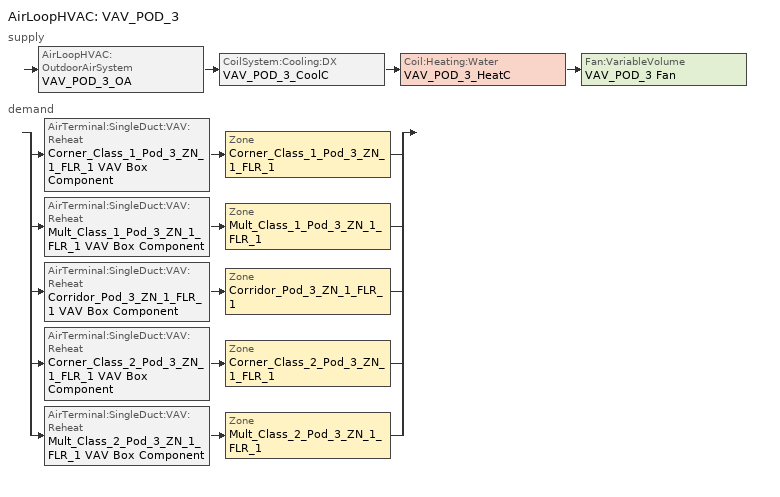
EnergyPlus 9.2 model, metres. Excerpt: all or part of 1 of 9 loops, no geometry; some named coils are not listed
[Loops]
AirLoopHVAC 'VAV_POD_3'
 supply: AirLoopHVAC:OutdoorAirSystem 'VAV_POD_3_OA' > CoilSystem:Cooling:DX 'VAV_POD_3_CoolC' > Coil:Heating:Water 'VAV_POD_3_HeatC' > Fan:VariableVolume 'VAV_POD_3 Fan'
 demand: split
  | AirTerminal:SingleDuct:VAV:Reheat 'Corner_Class_1_Pod_3_ZN_1_FLR_1 VAV Box Component' > Zone 'Corner_Class_1_Pod_3_ZN_1_FLR_1'
  | AirTerminal:SingleDuct:VAV:Reheat 'Mult_Class_1_Pod_3_ZN_1_FLR_1 VAV Box Component' > Zone 'Mult_Class_1_Pod_3_ZN_1_FLR_1'
  | AirTerminal:SingleDuct:VAV:Reheat 'Corridor_Pod_3_ZN_1_FLR_1 VAV Box Component' > Zone 'Corridor_Pod_3_ZN_1_FLR_1'
  | AirTerminal:SingleDuct:VAV:Reheat 'Corner_Class_2_Pod_3_ZN_1_FLR_1 VAV Box Component' > Zone 'Corner_Class_2_Pod_3_ZN_1_FLR_1'
  | AirTerminal:SingleDuct:VAV:Reheat 'Mult_Class_2_Pod_3_ZN_1_FLR_1 VAV Box Component' > Zone 'Mult_Class_2_Pod_3_ZN_1_FLR_1'
[DesignSpecification:OutdoorAir]
Name | Outdoor Air Method | Outdoor Air Flow per Zone Floor Area {m3/s-m2} | Outdoor Air Flow per Person {m3/s-person}
SZ DSOA Corner_Class_1_Pod_3_ZN_1_FLR_1; SZ DSOA Mult_Class_1_Pod_3_ZN_1_FLR_1; SZ DSOA Corner_Class_2_Pod_3_ZN_1_FLR_1; SZ DSOA Mult_Class_2_Pod_3_ZN_1_FLR_1 | Flow/Area | 0.00187948
SZ DSOA Corridor_Pod_3_ZN_1_FLR_1 | Flow/Area | 0.000304781
Classroom_OA_Design_Spec | Sum | 0.00060972 | 0.00472
Corridor_OA_Design_Spec | Sum | 0.000304781 | 1e-08
[DesignSpecification:ZoneAirDistribution]
Pod_Zones_Air_Distribution: Zone Air Distribution Effectiveness in Cooling Mode=1; Zone Air Distribution Effectiveness in Heating Mode=1
[Sizing:Zone] Zone Cooling Design Supply Air Temperature Input Method=SupplyAirTemperature; Zone Cooling Design Supply Air Temperature {C}=12.8; Zone Heating Design Supply Air Temperature Input Method=SupplyAirTemperature; Zone Heating Design Supply Air Temperature {C}=40; Zone Cooling Design Supply Air Humidity Ratio {kgWater/kgDryAir}=0.007; Zone Heating Design Supply Air Humidity Ratio {kgWater/kgDryAir}=0.008; Zone Heating Sizing Factor=0; Zone Cooling Sizing Factor=0; Cooling Design Air Flow Method=DesignDay; Cooling Design Air Flow Rate {m3/s}=0; Cooling Minimum Air Flow {m3/s}=0; Cooling Minimum Air Flow Fraction=0; Heating Design Air Flow Method=DesignDay; Heating Design Air Flow Rate {m3/s}=0
Name | Design Specification Outdoor Air Object
Corner_Class_1_Pod_3_ZN_1_FLR_1 | SZ DSOA Corner_Class_1_Pod_3_ZN_1_FLR_1
Mult_Class_1_Pod_3_ZN_1_FLR_1 | SZ DSOA Mult_Class_1_Pod_3_ZN_1_FLR_1
Corridor_Pod_3_ZN_1_FLR_1 | SZ DSOA Corridor_Pod_3_ZN_1_FLR_1
Corner_Class_2_Pod_3_ZN_1_FLR_1 | SZ DSOA Corner_Class_2_Pod_3_ZN_1_FLR_1
Mult_Class_2_Pod_3_ZN_1_FLR_1 | SZ DSOA Mult_Class_2_Pod_3_ZN_1_FLR_1
[Sizing:System]
VAV_POD_3: Type of Load to Size On=Sensible; Design Outdoor Air Flow Rate {m3/s}=3.16905; Central Heating Maximum System Air Flow Ratio=0.3; Preheat Design Temperature {C}=7; Preheat Design Humidity Ratio {kgWater/kgDryAir}=0.008; Precool Design Temperature {C}=12.8; Precool Design Humidity Ratio {kgWater/kgDryAir}=0.008; Central Cooling Design Supply Air Temperature {C}=12.8; Central Heating Design Supply Air Temperature {C}=12.8; Type of Zone Sum to Use=Coincident; 100% Outdoor Air in Cooling=No; 100% Outdoor Air in Heating=No; Central Cooling Design Supply Air Humidity Ratio {kgWater/kgDryAir}=0.007; Central Heating Design Supply Air Humidity Ratio {kgWater/kgDryAir}=0.008; Cooling Supply Air Flow Rate Method=DesignDay; Cooling Supply Air Flow Rate {m3/s}=0; Heating Supply Air Flow Rate Method=DesignDay; Heating Supply Air Flow Rate {m3/s}=0; System Outdoor Air Method=ZoneSum; Zone Maximum Outdoor Air Fraction=1; Cooling Design Capacity Method=CoolingDesignCapacity; Cooling Design Capacity {W}=autosize; Heating Design Capacity Method=HeatingDesignCapacity; Heating Design Capacity {W}=autosize; Central Cooling Capacity Control Method=OnOff
[ZoneControl:Thermostat] Control Type Schedule=Dual Zone Control Type Sched
Name | Zone or ZoneList | Control 1
Corner_Class_1_Pod_3_ZN_1_FLR_1 Thermostat | Corner_Class_1_Pod_3_ZN_1_FLR_1 | Corner_Class_1_Pod_3_ZN_1_FLR_1 DualSPSched
Mult_Class_1_Pod_3_ZN_1_FLR_1 Thermostat | Mult_Class_1_Pod_3_ZN_1_FLR_1 | Mult_Class_1_Pod_3_ZN_1_FLR_1 DualSPSched
Corridor_Pod_3_ZN_1_FLR_1 Thermostat | Corridor_Pod_3_ZN_1_FLR_1 | Corridor_Pod_3_ZN_1_FLR_1 DualSPSched
Corner_Class_2_Pod_3_ZN_1_FLR_1 Thermostat | Corner_Class_2_Pod_3_ZN_1_FLR_1 | Corner_Class_2_Pod_3_ZN_1_FLR_1 DualSPSched
Mult_Class_2_Pod_3_ZN_1_FLR_1 Thermostat | Mult_Class_2_Pod_3_ZN_1_FLR_1 | Mult_Class_2_Pod_3_ZN_1_FLR_1 DualSPSched
[ThermostatSetpoint:DualSetpoint] Heating Setpoint Temperature Schedule=HTGSETP_SCH_YES_OPTIMUM; Cooling Setpoint Temperature Schedule=CLGSETP_SCH_YES_OPTIMUM
Corner_Class_1_Pod_3_ZN_1_FLR_1 DualSPSched; Mult_Class_1_Pod_3_ZN_1_FLR_1 DualSPSched; Corridor_Pod_3_ZN_1_FLR_1 DualSPSched; Corner_Class_2_Pod_3_ZN_1_FLR_1 DualSPSched; Mult_Class_2_Pod_3_ZN_1_FLR_1 DualSPSched
[AirTerminal:SingleDuct:VAV:Reheat] Availability Schedule=ALWAYS_ON; Maximum Air Flow Rate {m3/s}=AUTOSIZE; Zone Minimum Air Flow Input Method=Constant; Maximum Hot Water or Steam Flow Rate {m3/s}=AUTOSIZE; Minimum Hot Water or Steam Flow Rate {m3/s}=0; Convergence Tolerance=0.001; Damper Heating Action=ReverseWithLimits; Maximum Flow Fraction During Reheat=0.5; Maximum Reheat Air Temperature {C}=40
Name | Constant Minimum Air Flow Fraction | Reheat Coil
Corner_Class_1_Pod_3_ZN_1_FLR_1 VAV Box Component | 0.5 | Corner_Class_1_Pod_3_ZN_1_FLR_1 VAV Box Reheat Coil
Mult_Class_1_Pod_3_ZN_1_FLR_1 VAV Box Component | 0.627119 | Mult_Class_1_Pod_3_ZN_1_FLR_1 VAV Box Reheat Coil
Corridor_Pod_3_ZN_1_FLR_1 VAV Box Component | 0.2 | Corridor_Pod_3_ZN_1_FLR_1 VAV Box Reheat Coil
Corner_Class_2_Pod_3_ZN_1_FLR_1 VAV Box Component | 0.5 | Corner_Class_2_Pod_3_ZN_1_FLR_1 VAV Box Reheat Coil
Mult_Class_2_Pod_3_ZN_1_FLR_1 VAV Box Component | 0.858826 | Mult_Class_2_Pod_3_ZN_1_FLR_1 VAV Box Reheat Coil
[Zone equipment]
Corner_Class_1_Pod_3_ZN_1_FLR_1: Corner_Class_1_Pod_3_ZN_1_FLR_1 VAV Box Component
Mult_Class_1_Pod_3_ZN_1_FLR_1: Mult_Class_1_Pod_3_ZN_1_FLR_1 VAV Box Component
Corridor_Pod_3_ZN_1_FLR_1: Corridor_Pod_3_ZN_1_FLR_1 VAV Box Component
Corner_Class_2_Pod_3_ZN_1_FLR_1: Corner_Class_2_Pod_3_ZN_1_FLR_1 VAV Box Component
Mult_Class_2_Pod_3_ZN_1_FLR_1: Mult_Class_2_Pod_3_ZN_1_FLR_1 VAV Box Component
[Fan:VariableVolume]
VAV_POD_3 Fan: Availability Schedule=HVACOperationSchd; Fan Total Efficiency=0.59605; Pressure Rise {Pa}=1389.42; Maximum Flow Rate {m3/s}=AUTOSIZE; Fan Power Minimum Flow Rate Input Method=Fraction; Fan Power Minimum Flow Fraction=0.25; Motor Efficiency=0.917; Motor In Airstream Fraction=1; Fan Power Coefficient 1=0.0408; Fan Power Coefficient 2=0.088; Fan Power Coefficient 3=-0.0729; Fan Power Coefficient 4=0.9437; Fan Power Coefficient 5=0
[Coil:Cooling:DX:TwoSpeed]
VAV_POD_3_CoolC DXCoil: Availability Schedule=ALWAYS_ON; High Speed Gross Rated Total Cooling Capacity {W}=AUTOSIZE; High Speed Rated Sensible Heat Ratio=AUTOSIZE; High Speed Gross Rated Cooling COP {W/W}=3.73224; High Speed Rated Air Flow Rate {m3/s}=AUTOSIZE; Total Cooling Capacity Function of Temperature Curve=VAV_POD_3_CoolCLennoxStandard10Ton_TGA120S2B_CapFT; Total Cooling Capacity Function of Flow Fraction Curve=VAV_POD_3_CoolCLennoxStandard10Ton_TGA120S2B_CapFF; Energy Input Ratio Function of Temperature Curve=VAV_POD_3_CoolCLennoxStandard10Ton_TGA120S2B_EIRFT; Energy Input Ratio Function of Flow Fraction Curve=VAV_POD_3_CoolCLennoxStandard10Ton_TGA120S2B_EIRFFF; Part Load Fraction Correlation Curve=VAV_POD_3_CoolCLennoxStandard10Ton_TGA120S2B_PLR; Low Speed Gross Rated Total Cooling Capacity {W}=AUTOSIZE; Low Speed Gross Rated Sensible Heat Ratio=0.69; Low Speed Gross Rated Cooling COP {W/W}=3.73224; Low Speed Rated Air Flow Rate {m3/s}=AUTOSIZE; Low Speed Total Cooling Capacity Function of Temperature Curve=VAV_POD_3_CoolCLennoxStandard10Ton_TGA120S2B_CapFT; Low Speed Energy Input Ratio Function of Temperature Curve=VAV_POD_3_CoolCLennoxStandard10Ton_TGA120S2B_EIRFT
[Coil:Heating:Water]
VAV_POD_3_HeatC: Availability Schedule=ALWAYS_ON; U-Factor Times Area Value {W/K}=AUTOSIZE; Maximum Water Flow Rate {m3/s}=AUTOSIZE; Performance Input Method=UFactorTimesAreaAndDesignWaterFlowRate; Rated Capacity {W}=AUTOSIZE; Rated Inlet Water Temperature {C}=82.2; Rated Inlet Air Temperature {C}=12.8; Rated Outlet Water Temperature {C}=71.1; Rated Outlet Air Temperature {C}=40
[CoilSystem:Cooling:DX]
VAV_POD_3_CoolC: Availability Schedule=ALWAYS_ON; Cooling Coil=VAV_POD_3_CoolC DXCoil
[Controller:WaterCoil]
VAV_POD_3_HeatC_Controller: Control Variable=Temperature; Action=Normal; Actuator Variable=Flow; Controller Convergence Tolerance {deltaC}=0.0001; Maximum Actuated Flow {m3/s}=AUTOSIZE; Minimum Actuated Flow {m3/s}=0
[Controller:OutdoorAir]
VAV_POD_3_OA_Controller: Minimum Outdoor Air Flow Rate {m3/s}=0; Maximum Outdoor Air Flow Rate {m3/s}=AUTOSIZE; Economizer Control Type=DifferentialDryBulb; Economizer Control Action Type=ModulateFlow; Lockout Type=NoLockout; Minimum Limit Type=FixedMinimum; Minimum Outdoor Air Schedule=MinOA_MotorizedDamper_Sched; Mechanical Ventilation Controller=VAV_POD_3_DCV
[Controller:MechanicalVentilation]
VAV_POD_3_DCV: Availability Schedule=MinOA_MotorizedDamper_Sched; Demand Controlled Ventilation=Yes; System Outdoor Air Method=VentilationRateProcedure; Zone 1=Corner_Class_1_Pod_3_ZN_1_FLR_1; Design Specification Outdoor Air Object Name 1=Classroom_OA_Design_Spec; Design Specification Zone Air Distribution Object Name 1=Pod_Zones_Air_Distribution; Zone 2=Mult_Class_1_Pod_3_ZN_1_FLR_1; Design Specification Outdoor Air Object Name 2=Classroom_OA_Design_Spec; Design Specification Zone Air Distribution Object Name 2=Pod_Zones_Air_Distribution; Zone 3=Corridor_Pod_3_ZN_1_FLR_1; Design Specification Outdoor Air Object Name 3=Corridor_OA_Design_Spec; Design Specification Zone Air Distribution Object Name 3=Pod_Zones_Air_Distribution; Zone 4=Corner_Class_2_Pod_3_ZN_1_FLR_1; Design Specification Outdoor Air Object Name 4=Classroom_OA_Design_Spec; Design Specification Zone Air Distribution Object Name 4=Pod_Zones_Air_Distribution; Zone 5=Mult_Class_2_Pod_3_ZN_1_FLR_1; Design Specification Outdoor Air Object Name 5=Classroom_OA_Design_Spec; Design Specification Zone Air Distribution Object Name 5=Pod_Zones_Air_Distribution
[AirLoopHVAC]
VAV_POD_3: Design Supply Air Flow Rate {m3/s}=AUTOSIZE
[EnergyManagementSystem:Sensor]
Name | Output:Variable or Output:Meter Index Key | Output:Variable or Output:Meter
cCL1_Pod_3_ZN_1_FLR_1_LSr | Corner_Class_1_Pod_3_ZN_1_FLR_1 | Zone Lights Electric Power
cCL1_Pod_3_ZN_1_FLR_1_OSr | Corner_Class_1_Pod_3_ZN_1_FLR_1 | People Occupant Count
mCl1_Pod_3_ZN_1_FLR_1_LSr | Mult_Class_1_Pod_3_ZN_1_FLR_1 | Zone Lights Electric Power
mCl1_Pod_3_ZN_1_FLR_1_OSr | Mult_Class_1_Pod_3_ZN_1_FLR_1 | People Occupant Count
cPOD3_ZN_1_FLR_1_LSr | Corridor_Pod_3_ZN_1_FLR_1 | Zone Lights Electric Power
cCL2_Pod_3_ZN_1_FLR_1_LSr | Corner_Class_2_Pod_3_ZN_1_FLR_1 | Zone Lights Electric Power
cCL2_Pod_3_ZN_1_FLR_1_OSr | Corner_Class_2_Pod_3_ZN_1_FLR_1 | People Occupant Count
mCl2_Pod_3_ZN_1_FLR_1_LSr | Mult_Class_2_Pod_3_ZN_1_FLR_1 | Zone Lights Electric Power
mCl2_Pod_3_ZN_1_FLR_1_OSr | Mult_Class_2_Pod_3_ZN_1_FLR_1 | People Occupant Count
[EnergyManagementSystem:Program]
SET_Main_Corridor_ZN_1_FLR_1_Light_EMS_Program: SET Main_Corridor_ZN_1_FLR_1_LSr_IP=0.093*Main_Corridor_ZN_1_FLR_1_LSr/Main_Corridor_ZN_1_FLR_1_Area; IF (Main_Corridor_ZN_1_FLR_1_OSr <= 0) && (Main_Corridor_ZN_1_FLR_1_LSr_IP >= 0.02); SET Main_Corridor_ZN_1_FLR_1_LAr = 0.02*Main_Corridor_ZN_1_FLR_1_Area/0.09290304; ELSE; SET Main_Corridor_ZN_1_FLR_1_LAr = NULL; ENDIF
SET_Lobby_ZN_1_FLR_1_Light_EMS_Program: SET Lobby_ZN_1_FLR_1_LSr_IP=0.093*Lobby_ZN_1_FLR_1_LSr/Lobby_ZN_1_FLR_1_Area; IF (Lobby_ZN_1_FLR_1_OSr <= 0) && (Lobby_ZN_1_FLR_1_LSr_IP >= 0.02); SET Lobby_ZN_1_FLR_1_LAr = 0.02*Lobby_ZN_1_FLR_1_Area/0.09290304; ELSE; SET Lobby_ZN_1_FLR_1_LAr = NULL; ENDIF
SET_Mech_ZN_1_FLR_1_Light_EMS_Program: SET Mech_ZN_1_FLR_1_LSr_IP=0.093*Mech_ZN_1_FLR_1_LSr/Mech_ZN_1_FLR_1_Area; IF (Mech_ZN_1_FLR_1_OSr <= 0) && (Mech_ZN_1_FLR_1_LSr_IP >= 0.02); SET Mech_ZN_1_FLR_1_LAr = 0.02*Mech_ZN_1_FLR_1_Area/0.09290304; ELSE; SET Mech_ZN_1_FLR_1_LAr = NULL; ENDIF
SET_Bath_ZN_1_FLR_1_Light_EMS_Program: SET Bath_ZN_1_FLR_1_LSr_IP=0.093*Bath_ZN_1_FLR_1_LSr/Bath_ZN_1_FLR_1_Area; IF (Bath_ZN_1_FLR_1_OSr <= 0) && (Bath_ZN_1_FLR_1_LSr_IP >= 0.02); SET Bath_ZN_1_FLR_1_LAr = 0.02*Bath_ZN_1_FLR_1_Area/0.09290304; ELSE; SET Bath_ZN_1_FLR_1_LAr = NULL; ENDIF
SET_Offices_ZN_1_FLR_1_Light_EMS_Program: SET Offices_ZN_1_FLR_1_LSr_IP=0.093*Offices_ZN_1_FLR_1_LSr/Offices_ZN_1_FLR_1_Area; IF (Offices_ZN_1_FLR_1_OSr <= 0) && (Offices_ZN_1_FLR_1_LSr_IP >= 0.02); SET Offices_ZN_1_FLR_1_LAr = 0.02*Offices_ZN_1_FLR_1_Area/0.09290304; ELSE; SET Offices_ZN_1_FLR_1_LAr = NULL; ENDIF
SET_Gym_ZN_1_FLR_1_Light_EMS_Program: SET Gym_ZN_1_FLR_1_LSr_IP=0.093*Gym_ZN_1_FLR_1_LSr/Gym_ZN_1_FLR_1_Area; IF (Gym_ZN_1_FLR_1_OSr <= 0) && (Gym_ZN_1_FLR_1_LSr_IP >= 0.02); SET Gym_ZN_1_FLR_1_LAr = 0.02*Gym_ZN_1_FLR_1_Area/0.09290304; ELSE; SET Gym_ZN_1_FLR_1_LAr = NULL; ENDIF
SET_Kitchen_ZN_1_FLR_1_Light_EMS_Program: SET Kitchen_ZN_1_FLR_1_LSr_IP=0.093*Kitchen_ZN_1_FLR_1_LSr/Kitchen_ZN_1_FLR_1_Area; IF (Kitchen_ZN_1_FLR_1_OSr <= 0) && (Kitchen_ZN_1_FLR_1_LSr_IP >= 0.02); SET Kitchen_ZN_1_FLR_1_LAr = 0.02*Kitchen_ZN_1_FLR_1_Area/0.09290304; ELSE; SET Kitchen_ZN_1_FLR_1_LAr = NULL; ENDIF
SET_Cafeteria_ZN_1_FLR_1_Light_EMS_Program: SET Cafeteria_ZN_1_FLR_1_LSr_IP=0.093*Cafeteria_ZN_1_FLR_1_LSr/Cafeteria_ZN_1_FLR_1_Area; IF (Cafeteria_ZN_1_FLR_1_OSr <= 0) && (Cafeteria_ZN_1_FLR_1_LSr_IP >= 0.02); SET Cafeteria_ZN_1_FLR_1_LAr = 0.02*Cafeteria_ZN_1_FLR_1_Area/0.09290304; ELSE; SET Cafeteria_ZN_1_FLR_1_LAr = NULL; ENDIF
SET_LMC_ZN_1_FLR_1_Light_EMS_Program: SET LMC_ZN_1_FLR_1_LSr_IP=0.093*LMC_ZN_1_FLR_1_LSr/LMC_ZN_1_FLR_1_Area; IF (LMC_ZN_1_FLR_1_OSr <= 0) && (LMC_ZN_1_FLR_1_LSr_IP >= 0.02); SET LMC_ZN_1_FLR_1_LAr = 0.02*LMC_ZN_1_FLR_1_Area/0.09290304; ELSE; SET LMC_ZN_1_FLR_1_LAr = NULL; ENDIF
[EnergyManagementSystem:GlobalVariable]
Wired_LTG
PSZ2_5_FanPwrExponent; PSZ2_5_Stage1Speed; PSZ2_5_Stage2Speed; PSZ2_5_HeatSpeed; PSZ2_5_VenSpeed; PSZ2_5_Number_of_Stages
PSZ1_6_FanPwrExponent; PSZ1_6_Stage1Speed; PSZ1_6_Stage2Speed; PSZ1_6_HeatSpeed; PSZ1_6_VenSpeed; PSZ1_6_Number_of_Stages
PSZ2_7_FanPwrExponent; PSZ2_7_Stage1Speed; PSZ2_7_Stage2Speed; PSZ2_7_HeatSpeed; PSZ2_7_VenSpeed; PSZ2_7_Number_of_Stages
BoilerType; CapRated; EtRated; PLRx; Ecx; SkinLossRate
[EnergyManagementSystem:OutputVariable]
Wired_LTG: EMS Variable=Wired_LTG; Type of Data in Variable=Summed; Update Frequency=ZoneTimeStep
[EnergyManagementSystem:InternalVariable] Internal Data Type=Zone Floor Area
Name | Internal Data Index Key
cCL1_Pod_3_ZN_1_FLR_1_Area | Corner_Class_1_Pod_3_ZN_1_FLR_1
mCl1_Pod_3_ZN_1_FLR_1_Area | Mult_Class_1_Pod_3_ZN_1_FLR_1
cPOD3_ZN_1_FLR_1_Area | Corridor_Pod_3_ZN_1_FLR_1
cCL2_Pod_3_ZN_1_FLR_1_Area | Corner_Class_2_Pod_3_ZN_1_FLR_1
mCl2_Pod_3_ZN_1_FLR_1_Area | Mult_Class_2_Pod_3_ZN_1_FLR_1
[AvailabilityManager:NightCycle] Applicability Schedule=Always_On; Fan Schedule=HVACOperationSchd; Control Type=CycleOnAny; Thermostat Tolerance {deltaC}=1; Cycling Run Time Control Type=FixedRunTime; Cycling Run Time {s}=1800
VAV_POD_1 Availability Manager; VAV_POD_2 Availability Manager; VAV_POD_3 Availability Manager; VAV_OTHER Availability Manager; PSZ-AC_2:5 Availability Manager; PSZ-AC_1:6 Availability Manager; PSZ-AC_2:7 Availability Manager
[SetpointManager:OutdoorAirReset]
VAV_POD_3 SAT setpoint: Control Variable=Temperature; Setpoint at Outdoor Low Temperature {C}=15.6; Outdoor Low Temperature {C}=10; Setpoint at Outdoor High Temperature {C}=12.8; Outdoor High Temperature {C}=21.1; Setpoint Node or NodeList=VAV_POD_3 Supply Equipment Outlet Node
[SetpointManager:MixedAir] Control Variable=Temperature
Name | Setpoint Node or NodeList
VAV_POD_3_CoolC SAT Manager | VAV_POD_3_CoolC-VAV_POD_3_HeatCNode
VAV_POD_3_HeatC SAT Manager | VAV_POD_3_HeatC-VAV_POD_3 FanNode
VAV_POD_3_OAMixed Air Temp Manager | VAV_POD_3_OA-VAV_POD_3_CoolCNode
[Refrigeration:CompressorRack] Heat Rejection Location=ZONE; Design Condenser Fan Power {W}=350; Condenser Type=AIRCOOLED
Name | Design Compressor Rack COP {W/W} | Compressor Rack COP Function of Temperature Curve | Condenser Fan Power Function of Temperature Curve | Refrigeration Case Name or WalkIn Name or CaseAndWalkInList
RACK1 | 1.5 | RACK1_RackCOPfTCurve | RACK1_RackCondFanCurve2 | RACK1CaseList
RACK2 | 3 | RACK2_RackCOPfTCurve |  | RACK2CaseList
[ElectricLoadCenter:Transformer]
Transformer 1: Availability Schedule=Always_On; Transformer Usage=PowerInFromGrid; Rated Capacity {VA}=112500; Phase=3; Conductor Material=Aluminum; Full Load Temperature Rise {C}=150; Fraction of Eddy Current Losses=0.1; Performance Input Method=NominalEfficiency; Nameplate Efficiency=0.987; Per Unit Load for Nameplate Efficiency=0.35; Reference Temperature for Nameplate Efficiency {C}=75; Consider Transformer Loss for Utility Cost=Yes; Meter 1=Wired_LTG_Electricity; Meter 2=InteriorEquipment:Electricity
[Schedule:Compact]
ALWAYS_ON: Through: 12/31, For: AllDays, Until: 24:00, 1
Dual Zone Control Type Sched: Through: 12/31, For: AllDays, Until: 24:00, 4
HVACOperationSchd: Through: 12/31, For: Weekdays SummerDesignDay WinterDesignDay, Until: 07:00, 0, Until: 21:00, 1, Until: 24:00, 0, For: WeekEnds Holidays AllOtherDays, Until: 24:00, 0
HTGSETP_SCH_YES_OPTIMUM: Through: 12/31, For: SummerDesignDay, Until: 24:00, 15.6, For: WinterDesignDay, Until: 24:00, 21, For: Weekdays, Until: 06:00, 15.6, Until: 07:00, 17.8, Until: 08:00, 20, Until: 21:00, 21, Until: 24:00, 15.6, For: WeekEnds Holidays AllOtherDays, Until: 24:00, 15.6
CLGSETP_SCH_YES_OPTIMUM: Through: 12/31, For: SummerDesignDay, Until: 24:00, 24, For: WinterDesignDay, Until: 24:00, 26.7, For: Weekdays, Until: 06:00, 26.7, Until: 07:00, 25.6, Until: 08:00, 25, Until: 21:00, 24, Until: 24:00, 26.7, For: WeekEnds Holidays AllOtherDays, Until: 24:00, 26.7
MinOA_MotorizedDamper_Sched: Through: 12/31, For: Weekdays SummerDesignDay WinterDesignDay, Until: 08:00, 0, Until: 21:00, 1, Until: 24:00, 0, For: WeekEnds Holidays AllOtherDays, Until: 24:00, 0
[Curve:Quadratic]
Name | Coefficient1 Constant | Coefficient2 x | Coefficient3 x**2 | Minimum Value of x | Maximum Value of x
RACK1_RackCOPfTCurve | 1.7603 | -0.0377 | 0.0004 | 10 | 35
RACK1_RackCondFanCurve2 | 0 | 0.0286 | 0 | 0 | 35
RACK2_RackCOPfTCurve | 1 | 0 | 0 | 0 | 50
VAV_POD_3_CoolCLennoxStandard10Ton_TGA120S2B_CapFF | 0.77136 | 0.34053 | -0.11088 | 0.75918 | 1.13877
VAV_POD_3_CoolCLennoxStandard10Ton_TGA120S2B_EIRFFF | 1.2055 | -0.32953 | 0.12308 | 0.75918 | 1.13877
VAV_POD_3_CoolCLennoxStandard10Ton_TGA120S2B_PLR | 0.771 | 0.229 | 0 | 0 | 1
[Curve:Biquadratic] Minimum Value of x=17; Maximum Value of x=22; Minimum Value of y=29; Maximum Value of y=46
Name | Coefficient1 Constant | Coefficient2 x | Coefficient3 x**2 | Coefficient4 y | Coefficient5 y**2 | Coefficient6 x*y
VAV_POD_3_CoolCLennoxStandard10Ton_TGA120S2B_CapFT | 0.42415 | 0.04426 | -0.00042 | 0.00333 | -0.00008 | -0.00021
VAV_POD_3_CoolCLennoxStandard10Ton_TGA120S2B_EIRFT | 1.23649 | -0.02431 | 0.00057 | -0.01434 | 0.00063 | -0.00038
